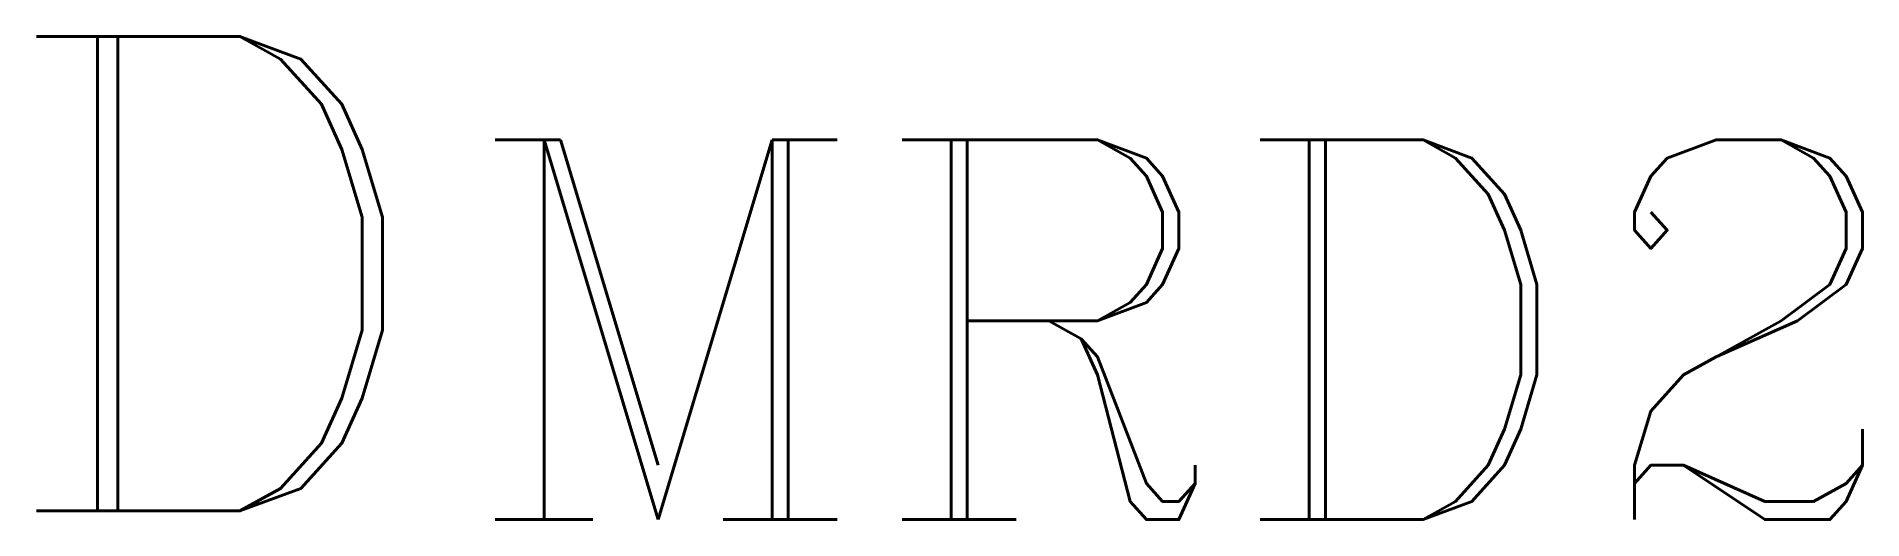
# Model space of a CAD drawing. Header units: inches. Extents: x -1.5 to 16.5, y 1.1 to 5.9.
import ezdxf

# ---------------------------------------------------------------- set-up
doc = ezdxf.new("R2010")
doc.units = ezdxf.units.IN
doc.header["$LTSCALE"] = 48
doc.header["$MEASUREMENT"] = 0

msp = doc.modelspace()

# ---------------------------------------------------------------- texts
at = {"attachment_point": 1}
for s, insert, char_height, width in [('{\\Fcomplex|c0;D}', (-1.945, 5.89), 4.6875, 13.31607), ('{\\Fcomplex|c0;MRD2}', (2.666, 4.868), 3.75, 10.65286)]:
    msp.add_mtext(s, dxfattribs=dict(at, insert=insert, char_height=char_height, width=width))

doc.saveas('drawing.dxf')
